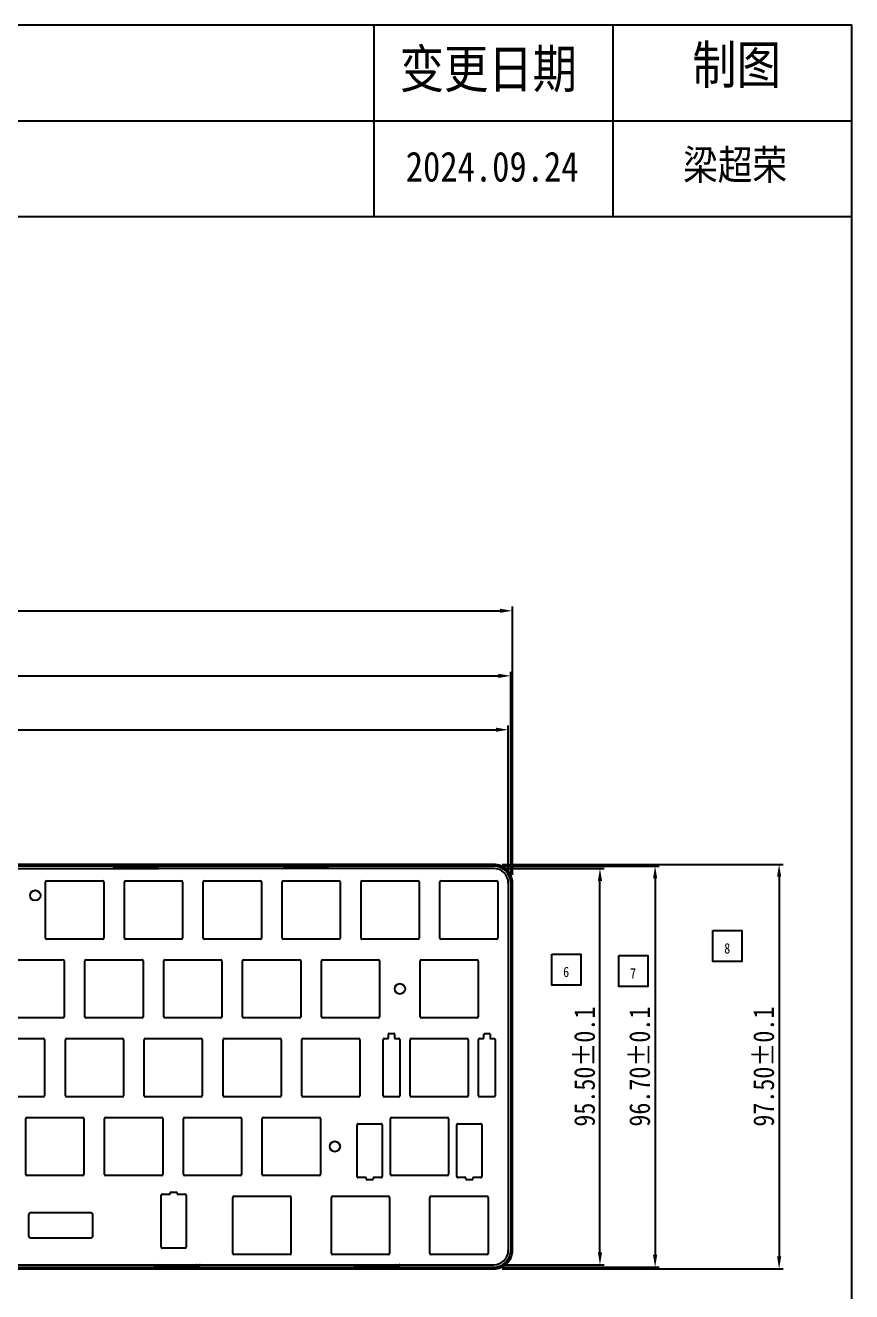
# Model space of a CAD drawing. Header units: millimetres. Extents: x 3844 to 4699, y 925 to 1530.
# Drawn here: x 4500.1 to 4699.3, y 1224.9 to 1530.1 of the extents above; entities that cross this region are included whole.
import ezdxf

# ---------------------------------------------------------------- set-up
doc = ezdxf.new("R2010")
doc.units = ezdxf.units.MM
doc.header["$LTSCALE"] = 16.335
doc.header["$PDMODE"] = 3
doc.header["$PDSIZE"] = 8
doc.layers.get('0').update_dxf_attribs({"linetype": 'CONTINUOUS'})
doc.layers.get('Defpoints').update_dxf_attribs({"linetype": 'CONTINUOUS'})
doc.layers.add('图框', color=7, linetype='CONTINUOUS')
doc.layers.add('标注尺寸', color=2, linetype='CONTINUOUS')
doc.styles.get("Standard").update_dxf_attribs({"font": '', "width": 0.85, "height": 5})
doc.styles.get('Standard').set_extended_font_data('SimSun')
doc.dimstyles.get("Standard").update_dxf_attribs({"dimtxt": 5, "dimasz": 3, "dimexe": 1, "dimexo": 2, "dimgap": 1, "dimtad": 1, "dimzin": 1, "dimdsep": 46, "dimtxsty": 'Standard', "dimcen": 0.09, "dimadec": 0, "dimazin": 2, "dimtp": 0.01, "dimtm": 0.01, "dimtfac": 1, "dimtofl": 0, "dimtmove": 0, "dimatfit": 3, "dimfxl": 0, "dimtolj": 1, "dimarcsym": 0})

# ---------------------------------------------------------------- blocks, each defined once
blk = doc.blocks.new('*D86')
at = {"layer": 'Defpoints', "color": 0}
for p in [(4613.04, 1326.9), (4638.63, 1326.9), (4613.04, 1231.4)]:
    blk.add_point(p, dxfattribs=at)
at = {"layer": '标注尺寸', "color": 0, "lineweight": -2}
for p, q in [((4615.04, 1326.9), (4639.63, 1326.9)), ((4638.63, 1234.4), (4638.63, 1323.9)), ((4615.04, 1231.4), (4639.63, 1231.4))]:
    blk.add_line(p, q, dxfattribs=at)
at = {"layer": '标注尺寸', "color": 0}
for points in [[(4639.13, 1323.9), (4638.13, 1323.9), (4638.63, 1326.9)], [(4638.13, 1234.4), (4639.13, 1234.4), (4638.63, 1231.4)]]:
    blk.add_solid(points, dxfattribs=at)
at = {"layer": '标注尺寸', "color": 0, "insert": (4634.94, 1279.15), "char_height": 5, "attachment_point": 5, "rotation": 90}
blk.add_mtext('95.50%%P0.1', dxfattribs=at)
blk = doc.blocks.new('*D87')
at = {"layer": 'Defpoints', "color": 0}
for p in [(4613.04, 1327.5), (4613.04, 1230.8), (4651.92, 1230.8)]:
    blk.add_point(p, dxfattribs=at)
at = {"layer": '标注尺寸', "color": 0, "lineweight": -2}
for p, q in [((4615.04, 1327.5), (4652.92, 1327.5)), ((4651.92, 1324.5), (4651.92, 1233.8)), ((4615.04, 1230.8), (4652.92, 1230.8))]:
    blk.add_line(p, q, dxfattribs=at)
at = {"layer": '标注尺寸', "color": 0}
for points in [[(4652.42, 1324.5), (4651.42, 1324.5), (4651.92, 1327.5)], [(4651.42, 1233.8), (4652.42, 1233.8), (4651.92, 1230.8)]]:
    blk.add_solid(points, dxfattribs=at)
at = {"layer": '标注尺寸', "color": 0, "insert": (4648.22, 1279.15), "char_height": 5, "attachment_point": 5, "rotation": 90}
blk.add_mtext('96.70%%P0.1', dxfattribs=at)
blk = doc.blocks.new('*D88')
at = {"layer": 'Defpoints', "color": 0}
for p in [(4613.04, 1327.9), (4613.04, 1230.4), (4681.81, 1230.4)]:
    blk.add_point(p, dxfattribs=at)
at = {"layer": '标注尺寸', "color": 0, "lineweight": -2}
for p, q in [((4615.04, 1327.9), (4682.81, 1327.9)), ((4681.81, 1324.9), (4681.81, 1233.4)), ((4615.04, 1230.4), (4682.81, 1230.4))]:
    blk.add_line(p, q, dxfattribs=at)
at = {"layer": '标注尺寸', "color": 0}
for points in [[(4682.31, 1324.9), (4681.31, 1324.9), (4681.81, 1327.9)], [(4681.31, 1233.4), (4682.31, 1233.4), (4681.81, 1230.4)]]:
    blk.add_solid(points, dxfattribs=at)
at = {"layer": '标注尺寸', "color": 0, "insert": (4678.11, 1279.15), "char_height": 5, "attachment_point": 5, "rotation": 90}
blk.add_mtext('97.50%%P0.1', dxfattribs=at)
blk = doc.blocks.new('*D89')
at = {"layer": 'Defpoints', "color": 0}
for p in [(4616.54, 1360.35), (4312.54, 1323.4), (4616.54, 1323.4)]:
    blk.add_point(p, dxfattribs=at)
at = {"layer": '标注尺寸', "color": 0, "lineweight": -2}
for p, q in [((4312.54, 1325.4), (4312.54, 1361.35)), ((4616.54, 1325.4), (4616.54, 1361.35)), ((4315.54, 1360.35), (4613.54, 1360.35))]:
    blk.add_line(p, q, dxfattribs=at)
at = {"layer": '标注尺寸', "color": 0}
for points in [[(4315.54, 1360.85), (4315.54, 1359.85), (4312.54, 1360.35)], [(4613.54, 1359.85), (4613.54, 1360.85), (4616.54, 1360.35)]]:
    blk.add_solid(points, dxfattribs=at)
at = {"layer": '标注尺寸', "color": 0, "insert": (4464.54, 1364.05), "char_height": 5, "attachment_point": 5}
blk.add_mtext('304.00%%P0.1', dxfattribs=at)
blk = doc.blocks.new('*D90')
at = {"layer": 'Defpoints', "color": 0}
for p in [(4617.14, 1373.33), (4311.94, 1323.4), (4617.14, 1323.4)]:
    blk.add_point(p, dxfattribs=at)
at = {"layer": '标注尺寸', "color": 0, "lineweight": -2}
for p, q in [((4311.94, 1325.4), (4311.94, 1374.33)), ((4314.94, 1373.33), (4614.14, 1373.33)), ((4617.14, 1325.4), (4617.14, 1374.33))]:
    blk.add_line(p, q, dxfattribs=at)
at = {"layer": '标注尺寸', "color": 0}
for points in [[(4314.94, 1373.83), (4314.94, 1372.83), (4311.94, 1373.33)], [(4614.14, 1372.83), (4614.14, 1373.83), (4617.14, 1373.33)]]:
    blk.add_solid(points, dxfattribs=at)
at = {"layer": '标注尺寸', "color": 0, "insert": (4464.54, 1377.02), "char_height": 5, "attachment_point": 5}
blk.add_mtext('305.20%%P0.1', dxfattribs=at)
blk = doc.blocks.new('*D91')
at = {"layer": 'Defpoints', "color": 0}
for p in [(4617.54, 1389.01), (4311.54, 1323.4), (4617.54, 1323.4)]:
    blk.add_point(p, dxfattribs=at)
at = {"layer": '标注尺寸', "color": 0, "lineweight": -2}
for p, q in [((4311.54, 1325.4), (4311.54, 1390.01)), ((4314.54, 1389.01), (4614.54, 1389.01)), ((4617.54, 1325.4), (4617.54, 1390.01))]:
    blk.add_line(p, q, dxfattribs=at)
at = {"layer": '标注尺寸', "color": 0}
for points in [[(4314.54, 1389.51), (4314.54, 1388.51), (4311.54, 1389.01)], [(4614.54, 1388.51), (4614.54, 1389.51), (4617.54, 1389.01)]]:
    blk.add_solid(points, dxfattribs=at)
at = {"layer": '标注尺寸', "color": 0, "insert": (4464.54, 1392.71), "char_height": 5, "attachment_point": 5}
blk.add_mtext('306.00%%P0.1', dxfattribs=at)

msp = doc.modelspace()

# ---------------------------------------------------------------- linework, layer by layer
at = {"color": 7, "linetype": 'Continuous'}
for p, q in [((4613.04, 1327.901), (4316.039, 1327.901)), ((4613.042, 1327.501), (4316.037, 1327.501)), ((4492.368, 1326.901), (4532.354, 1326.901)), ((4522.162, 1327.401), (4531.317, 1327.401)), ((4613.041, 1326.901), (4532.368, 1326.901)), ((4563.162, 1327.401), (4571.431, 1327.401)), ((4505.04, 1310.151), (4505.04, 1323.651)), ((4505.29, 1323.901), (4518.79, 1323.901)), ((4519.04, 1323.651), (4519.04, 1310.151)), ((4524.04, 1310.151), (4524.04, 1323.651)), ((4524.29, 1323.901), (4537.79, 1323.901)), ((4538.04, 1323.651), (4538.04, 1310.151)), ((4543.04, 1310.151), (4543.04, 1323.651)), ((4543.29, 1323.901), (4556.79, 1323.901)), ((4557.04, 1323.651), (4557.04, 1310.151)), ((4562.04, 1310.151), (4562.04, 1323.651)), ((4562.29, 1323.901), (4575.79, 1323.901)), ((4576.04, 1323.651), (4576.04, 1310.151)), ((4581.04, 1310.151), (4581.04, 1323.651)), ((4581.29, 1323.901), (4594.79, 1323.901)), ((4595.04, 1323.651), (4595.04, 1310.151)), ((4600.04, 1310.151), (4600.04, 1323.651)), ((4600.29, 1323.901), (4613.79, 1323.901)), ((4614.04, 1323.651), (4614.04, 1310.151)), ((4616.54, 1323.4), (4616.54, 1234.901)), ((4617.14, 1323.4), (4617.14, 1234.901)), ((4617.54, 1234.901), (4617.54, 1323.4)), ((4518.79, 1309.901), (4505.29, 1309.901)), ((4537.79, 1309.901), (4524.29, 1309.901)), ((4556.79, 1309.901), (4543.29, 1309.901)), ((4575.79, 1309.901), (4562.29, 1309.901)), ((4594.79, 1309.901), (4581.29, 1309.901)), ((4613.79, 1309.901), (4600.29, 1309.901)), ((4495.75, 1304.901), (4509.25, 1304.901)), ((4509.5, 1304.651), (4509.5, 1291.151)), ((4514.5, 1291.151), (4514.5, 1304.651)), ((4514.75, 1304.901), (4528.25, 1304.901)), ((4528.5, 1304.651), (4528.5, 1291.151)), ((4533.5, 1291.151), (4533.5, 1304.651)), ((4533.75, 1304.901), (4547.25, 1304.901)), ((4547.5, 1304.651), (4547.5, 1291.151)), ((4552.5, 1291.151), (4552.5, 1304.651)), ((4552.75, 1304.901), (4566.25, 1304.901)), ((4566.5, 1304.651), (4566.5, 1291.151)), ((4571.5, 1291.151), (4571.5, 1304.651)), ((4571.75, 1304.901), (4585.25, 1304.901)), ((4585.5, 1304.651), (4585.5, 1291.151)), ((4595.28, 1291.151), (4595.28, 1304.651)), ((4595.53, 1304.901), (4609.03, 1304.901)), ((4609.28, 1304.651), (4609.28, 1291.151)), ((4509.25, 1290.901), (4495.75, 1290.901)), ((4528.25, 1290.901), (4514.75, 1290.901)), ((4547.25, 1290.901), (4533.75, 1290.901)), ((4566.25, 1290.901), (4552.75, 1290.901)), ((4585.25, 1290.901), (4571.75, 1290.901)), ((4609.03, 1290.901), (4595.53, 1290.901)), ((4491.04, 1285.901), (4504.54, 1285.901)), ((4504.79, 1285.651), (4504.79, 1272.151)), ((4509.79, 1272.151), (4509.79, 1285.651)), ((4510.04, 1285.901), (4523.54, 1285.901)), ((4523.79, 1285.651), (4523.79, 1272.151)), ((4528.79, 1272.151), (4528.79, 1285.651)), ((4529.04, 1285.901), (4542.54, 1285.901)), ((4542.79, 1285.651), (4542.79, 1272.151)), ((4547.79, 1272.151), (4547.79, 1285.651)), ((4548.04, 1285.901), (4561.54, 1285.901)), ((4561.79, 1285.651), (4561.79, 1272.151)), ((4566.79, 1272.151), (4566.79, 1285.651)), ((4567.04, 1285.901), (4580.54, 1285.901)), ((4580.79, 1285.651), (4580.79, 1272.151)), ((4586.39, 1272.101), (4586.39, 1285.701)), ((4586.59, 1285.901), (4587.44, 1285.901)), ((4587.64, 1286.101), (4587.64, 1286.951)), ((4587.84, 1287.151), (4588.94, 1287.151)), ((4589.14, 1286.951), (4589.14, 1286.101)), ((4589.34, 1285.901), (4590.19, 1285.901)), ((4590.39, 1285.701), (4590.39, 1272.101)), ((4592.89, 1272.151), (4592.89, 1285.651)), ((4593.14, 1285.901), (4606.64, 1285.901)), ((4606.89, 1285.651), (4606.89, 1272.151)), ((4609.39, 1272.101), (4609.39, 1285.701)), ((4609.59, 1285.901), (4610.44, 1285.901)), ((4610.64, 1286.101), (4610.64, 1286.951)), ((4610.84, 1287.151), (4611.94, 1287.151)), ((4612.14, 1286.951), (4612.14, 1286.101)), ((4612.34, 1285.901), (4613.19, 1285.901)), ((4613.39, 1285.701), (4613.39, 1272.101)), ((4504.54, 1271.901), (4491.04, 1271.901)), ((4523.54, 1271.901), (4510.04, 1271.901)), ((4542.54, 1271.901), (4529.04, 1271.901)), ((4561.54, 1271.901), (4548.04, 1271.901)), ((4580.54, 1271.901), (4567.04, 1271.901)), ((4590.19, 1271.901), (4586.59, 1271.901)), ((4606.64, 1271.901), (4593.14, 1271.901)), ((4613.19, 1271.901), (4609.59, 1271.901)), ((4500.24, 1253.151), (4500.24, 1266.651)), ((4500.49, 1266.901), (4513.99, 1266.901)), ((4514.24, 1266.651), (4514.24, 1253.151)), ((4519.24, 1253.151), (4519.24, 1266.651)), ((4519.49, 1266.901), (4532.99, 1266.901)), ((4533.24, 1266.651), (4533.24, 1253.151)), ((4538.24, 1253.151), (4538.24, 1266.651)), ((4538.49, 1266.901), (4551.99, 1266.901)), ((4552.24, 1266.651), (4552.24, 1253.151)), ((4557.24, 1253.151), (4557.24, 1266.651)), ((4557.49, 1266.901), (4570.99, 1266.901)), ((4571.24, 1266.651), (4571.24, 1253.151)), ((4588.14, 1253.151), (4588.14, 1266.651)), ((4588.39, 1266.901), (4601.89, 1266.901)), ((4602.14, 1266.651), (4602.14, 1253.151)), ((4580.14, 1252.651), (4580.14, 1265.151)), ((4580.39, 1265.401), (4585.89, 1265.401)), ((4586.14, 1265.151), (4586.14, 1252.651)), ((4604.14, 1252.651), (4604.14, 1265.151)), ((4604.39, 1265.401), (4609.89, 1265.401)), ((4610.14, 1265.151), (4610.14, 1252.651)), ((4513.99, 1252.901), (4500.49, 1252.901)), ((4532.99, 1252.901), (4519.49, 1252.901)), ((4551.99, 1252.901), (4538.49, 1252.901)), ((4570.99, 1252.901), (4557.49, 1252.901)), ((4582.29, 1252.401), (4580.39, 1252.401)), ((4582.29, 1252.151), (4582.29, 1252.401)), ((4583.74, 1251.901), (4582.54, 1251.901)), ((4585.89, 1252.401), (4583.99, 1252.401)), ((4583.99, 1252.401), (4583.99, 1252.151)), ((4601.89, 1252.901), (4588.39, 1252.901)), ((4606.29, 1252.401), (4604.39, 1252.401)), ((4606.29, 1252.151), (4606.29, 1252.401)), ((4607.74, 1251.901), (4606.54, 1251.901)), ((4609.89, 1252.401), (4607.99, 1252.401)), ((4607.99, 1252.401), (4607.99, 1252.151)), ((4533.165, 1248.401), (4535.065, 1248.401)), ((4535.065, 1248.401), (4535.065, 1248.651)), ((4535.315, 1248.901), (4536.515, 1248.901)), ((4536.765, 1248.651), (4536.765, 1248.401)), ((4536.765, 1248.401), (4538.665, 1248.401)), ((4532.915, 1235.651), (4532.915, 1248.151)), ((4538.915, 1248.151), (4538.915, 1235.651)), ((4550.165, 1234.151), (4550.165, 1247.651)), ((4550.415, 1247.901), (4563.915, 1247.901)), ((4564.165, 1247.651), (4564.165, 1234.151)), ((4573.915, 1234.151), (4573.915, 1247.651)), ((4574.165, 1247.901), (4587.665, 1247.901)), ((4587.915, 1247.651), (4587.915, 1234.151)), ((4597.665, 1234.151), (4597.665, 1247.651)), ((4597.915, 1247.901), (4611.415, 1247.901)), ((4611.665, 1247.651), (4611.665, 1234.151)), ((4500.915, 1243.401), (4500.915, 1238.401)), ((4515.915, 1243.901), (4501.415, 1243.901)), ((4516.415, 1238.401), (4516.415, 1243.401)), ((4501.415, 1237.901), (4515.915, 1237.901)), ((4538.665, 1235.401), (4533.165, 1235.401)), ((4563.915, 1233.901), (4550.415, 1233.901)), ((4587.665, 1233.901), (4574.165, 1233.901)), ((4611.415, 1233.901), (4597.915, 1233.901)), ((4316.037, 1230.801), (4613.042, 1230.801)), ((4316.039, 1231.401), (4613.04, 1231.401)), ((4316.039, 1230.401), (4613.04, 1230.401)), ((4541.075, 1230.901), (4532.244, 1230.901)), ((4589.155, 1230.901), (4580.324, 1230.901))]:
    msp.add_line(p, q, dxfattribs=at)
for centre in [(4502.54, 1320.401), (4590.425, 1297.901), (4574.74, 1259.901)]:
    msp.add_circle(centre, 1.25, dxfattribs=at)
for centre, radius, start, end in [((4613.04, 1323.401), 4.5, 359.99, 89.99129), ((4521.115, 1329.765), 2.992, 286.75661, 307.7521), ((4532.367, 1329.771), 2.998, 232.25001, 238.86901), ((4532.361, 1329.76), 2.986, 238.83973, 253.26079), ((4562.115, 1329.766), 2.992, 286.75696, 307.75199), ((4573.36, 1330.718), 3.986, 236.33863, 239.71819), ((4573.368, 1330.733), 4.002, 239.71967, 247.29235), ((4571.431, 1323.401), 4, 67.48556, 89.99947), ((4573.356, 1330.696), 3.964, 247.25161, 253.22775), ((4570.256, 1320.963), 6.704, 62.34325, 66.18516), ((4613.04, 1323.401), 4.1, 359.99147, 89.99074), ((4613.04, 1323.401), 3.5, 359.99204, 89.99322), ((4505.29, 1323.651), 0.25, 90, 180), ((4518.79, 1323.651), 0.25, 0, 90), ((4524.29, 1323.651), 0.25, 90, 180), ((4537.79, 1323.651), 0.25, 0, 90), ((4543.29, 1323.651), 0.25, 90, 180), ((4556.79, 1323.651), 0.25, 0, 90), ((4562.29, 1323.651), 0.25, 90, 180), ((4575.79, 1323.651), 0.25, 0, 90), ((4581.29, 1323.651), 0.25, 90, 180), ((4594.79, 1323.651), 0.25, 0, 90), ((4600.29, 1323.651), 0.25, 90, 180), ((4613.79, 1323.651), 0.25, 0, 90), ((4505.29, 1310.151), 0.25, 180, 270), ((4518.79, 1310.151), 0.25, 270, 0), ((4524.29, 1310.151), 0.25, 180, 270), ((4537.79, 1310.151), 0.25, 270, 0), ((4543.29, 1310.151), 0.25, 180, 270), ((4556.79, 1310.151), 0.25, 270, 0), ((4562.29, 1310.151), 0.25, 180, 270), ((4575.79, 1310.151), 0.25, 270, 0), ((4581.29, 1310.151), 0.25, 180, 270), ((4594.79, 1310.151), 0.25, 270, 0), ((4600.29, 1310.151), 0.25, 180, 270), ((4613.79, 1310.151), 0.25, 270, 0), ((4509.25, 1304.651), 0.25, 0, 90), ((4514.75, 1304.651), 0.25, 90, 180), ((4528.25, 1304.651), 0.25, 0, 90), ((4533.75, 1304.651), 0.25, 90, 180), ((4547.25, 1304.651), 0.25, 0, 90), ((4552.75, 1304.651), 0.25, 90, 180), ((4566.25, 1304.651), 0.25, 0, 90), ((4571.75, 1304.651), 0.25, 90, 180), ((4585.25, 1304.651), 0.25, 0, 90), ((4595.53, 1304.651), 0.25, 90, 180), ((4609.03, 1304.651), 0.25, 0, 90), ((4509.25, 1291.151), 0.25, 270, 0), ((4514.75, 1291.151), 0.25, 180, 270), ((4528.25, 1291.151), 0.25, 270, 0), ((4533.75, 1291.151), 0.25, 180, 270), ((4547.25, 1291.151), 0.25, 270, 0), ((4552.75, 1291.151), 0.25, 180, 270), ((4566.25, 1291.151), 0.25, 270, 0), ((4571.75, 1291.151), 0.25, 180, 270), ((4585.25, 1291.151), 0.25, 270, 0), ((4595.53, 1291.151), 0.25, 180, 270), ((4609.03, 1291.151), 0.25, 270, 0), ((4504.54, 1285.651), 0.25, 0, 90), ((4510.04, 1285.651), 0.25, 90, 180), ((4523.54, 1285.651), 0.25, 0, 90), ((4529.04, 1285.651), 0.25, 90, 180), ((4542.54, 1285.651), 0.25, 0, 90), ((4548.04, 1285.651), 0.25, 90, 180), ((4561.54, 1285.651), 0.25, 0, 90), ((4567.04, 1285.651), 0.25, 90, 180), ((4580.54, 1285.651), 0.25, 0, 90), ((4586.59, 1285.701), 0.2, 90, 180), ((4587.44, 1286.101), 0.2, 270, 0), ((4587.84, 1286.951), 0.2, 90, 180), ((4588.94, 1286.951), 0.2, 0, 90), ((4589.34, 1286.101), 0.2, 180, 270), ((4590.19, 1285.701), 0.2, 0, 90), ((4593.14, 1285.651), 0.25, 90, 180), ((4606.64, 1285.651), 0.25, 0, 90), ((4609.59, 1285.701), 0.2, 90, 180), ((4610.44, 1286.101), 0.2, 270, 360), ((4610.84, 1286.951), 0.2, 90, 180), ((4611.94, 1286.951), 0.2, 0, 90), ((4612.34, 1286.101), 0.2, 180, 270), ((4613.19, 1285.701), 0.2, 0, 90), ((4504.54, 1272.151), 0.25, 270, 0), ((4510.04, 1272.151), 0.25, 180, 270), ((4523.54, 1272.151), 0.25, 270, 0), ((4529.04, 1272.151), 0.25, 180, 270), ((4542.54, 1272.151), 0.25, 270, 0), ((4548.04, 1272.151), 0.25, 180, 270), ((4561.54, 1272.151), 0.25, 270, 0), ((4567.04, 1272.151), 0.25, 180, 270), ((4580.54, 1272.151), 0.25, 270, 0), ((4586.59, 1272.101), 0.2, 180, 270), ((4590.19, 1272.101), 0.2, 270, 0), ((4593.14, 1272.151), 0.25, 180, 270), ((4606.64, 1272.151), 0.25, 270, 0), ((4609.59, 1272.101), 0.2, 180, 270), ((4613.19, 1272.101), 0.2, 270, 0), ((4500.49, 1266.651), 0.25, 90, 180), ((4513.99, 1266.651), 0.25, 0, 90), ((4519.49, 1266.651), 0.25, 90, 180), ((4532.99, 1266.651), 0.25, 0, 90), ((4538.49, 1266.651), 0.25, 90, 180), ((4551.99, 1266.651), 0.25, 0, 90), ((4557.49, 1266.651), 0.25, 90, 180), ((4570.99, 1266.651), 0.25, 0, 90), ((4588.39, 1266.651), 0.25, 90, 180), ((4601.89, 1266.651), 0.25, 0, 90), ((4580.39, 1265.151), 0.25, 90, 180), ((4585.89, 1265.151), 0.25, 0, 90), ((4604.39, 1265.151), 0.25, 90, 180), ((4609.89, 1265.151), 0.25, 0, 90), ((4500.49, 1253.151), 0.25, 180, 270), ((4513.99, 1253.151), 0.25, 270, 0), ((4519.49, 1253.151), 0.25, 180, 270), ((4532.99, 1253.151), 0.25, 270, 0), ((4538.49, 1253.151), 0.25, 180, 270), ((4551.99, 1253.151), 0.25, 270, 0), ((4557.49, 1253.151), 0.25, 180, 270), ((4570.99, 1253.151), 0.25, 270, 0), ((4580.39, 1252.651), 0.25, 180, 270), ((4582.54, 1252.151), 0.25, 180, 270), ((4583.74, 1252.151), 0.25, 270, 0), ((4585.89, 1252.651), 0.25, 270, 0), ((4588.39, 1253.151), 0.25, 180, 270), ((4601.89, 1253.151), 0.25, 270, 0), ((4604.39, 1252.651), 0.25, 180, 270), ((4606.54, 1252.151), 0.25, 180, 270), ((4607.74, 1252.151), 0.25, 270, 0), ((4609.89, 1252.651), 0.25, 270, 0), ((4533.165, 1248.151), 0.25, 90, 180), ((4535.315, 1248.651), 0.25, 90, 180), ((4536.515, 1248.651), 0.25, 0, 90), ((4538.665, 1248.151), 0.25, 0, 90), ((4550.415, 1247.651), 0.25, 90, 180), ((4563.915, 1247.651), 0.25, 0, 90), ((4574.165, 1247.651), 0.25, 90, 180), ((4587.665, 1247.651), 0.25, 0, 90), ((4597.915, 1247.651), 0.25, 90, 180), ((4611.415, 1247.651), 0.25, 0, 90), ((4501.415, 1243.401), 0.5, 90, 180), ((4515.915, 1243.401), 0.5, 0, 90), ((4501.415, 1238.401), 0.5, 180, 270), ((4515.915, 1238.401), 0.5, 270, 0), ((4533.165, 1235.651), 0.25, 180, 270), ((4538.665, 1235.651), 0.25, 270, 0), ((4550.415, 1234.151), 0.25, 180, 270), ((4563.915, 1234.151), 0.25, 270, 0), ((4574.165, 1234.151), 0.25, 180, 270), ((4587.665, 1234.151), 0.25, 270, 0), ((4597.915, 1234.151), 0.25, 180, 270), ((4611.415, 1234.151), 0.25, 270, 0), ((4613.04, 1234.901), 4.5, 270.00412, 0.0053), ((4613.04, 1234.901), 4.1, 270.0089, 0.00888), ((4613.04, 1234.901), 3.5, 270.0079, 0.00682), ((4531.038, 1228.542), 2.985, 58.83818, 73.26385), ((4531.032, 1228.529), 2.999, 52.25133, 58.86444), ((4542.286, 1228.531), 2.997, 106.78477, 127.75381), ((4579.118, 1228.542), 2.986, 58.83635, 73.25953), ((4579.112, 1228.53), 2.998, 52.25027, 58.86549), ((4590.366, 1228.531), 2.997, 106.78477, 127.75381)]:
    msp.add_arc(centre, radius, start, end, dxfattribs=at)
for points in [[(4522.162, 1327.401), (4521.791, 1327.289), (4521.435, 1327.115), (4521.112, 1326.901)], [(4532.368, 1326.901), (4532.044, 1327.115), (4531.688, 1327.289), (4531.317, 1327.401)], [(4563.162, 1327.401), (4562.791, 1327.289), (4562.435, 1327.115), (4562.112, 1326.901)], [(4531.032, 1231.401), (4531.402, 1231.169), (4531.817, 1230.994), (4532.244, 1230.901)], [(4541.075, 1230.901), (4541.502, 1230.994), (4541.917, 1231.169), (4542.288, 1231.401)], [(4579.112, 1231.401), (4579.482, 1231.169), (4579.897, 1230.994), (4580.324, 1230.901)], [(4589.155, 1230.901), (4589.582, 1230.994), (4589.997, 1231.169), (4590.368, 1231.401)]]:
    msp.add_open_spline(points, degree=3, dxfattribs=at)
for points, knots in [([(4521.112, 1326.901), (4521.18, 1326.921), (4521.464, 1326.985), (4521.766, 1326.959), (4521.978, 1326.901)], [0, 0, 0, 0, 0.2445682, 1, 1, 1, 1]), ([(4562.112, 1326.901), (4562.18, 1326.921), (4562.464, 1326.985), (4562.766, 1326.959), (4562.978, 1326.901)], [0, 0, 0, 0, 0.2445686, 1, 1, 1, 1]), ([(4542.288, 1231.401), (4542.219, 1231.38), (4541.935, 1231.317), (4541.633, 1231.342), (4541.422, 1231.401)], [0, 0, 0, 0, 0.244568, 1, 1, 1, 1]), ([(4590.368, 1231.401), (4590.299, 1231.38), (4590.015, 1231.317), (4589.713, 1231.342), (4589.502, 1231.401)], [0, 0, 0, 0, 0.244568, 1, 1, 1, 1])]:
    msp.add_open_spline(points, degree=3, knots=knots, dxfattribs=at)
at = {"layer": '图框'}
for p, q in [((4584.095, 1530.102), (4584.095, 1484.022)), ((4641.695, 1530.102), (4641.695, 1484.022)), ((4310.495, 1507.062), (4699.294, 1507.062)), ((4310.495, 1484.022), (4699.294, 1484.022))]:
    msp.add_line(p, q, dxfattribs=at)
msp.add_lwpolyline([(3843.934, 925.302), (4699.294, 925.302), (4699.294, 1530.102), (3843.934, 1530.102)], close=True, dxfattribs=at)
at = {"layer": '标注尺寸', "color": 1}
for points in [[(4665.832, 1311.959), (4672.852, 1311.959), (4672.852, 1304.478), (4665.832, 1304.478)], [(4627.024, 1306.291), (4634.044, 1306.291), (4634.044, 1298.809), (4627.024, 1298.809)], [(4643.147, 1305.929), (4650.167, 1305.929), (4650.167, 1298.448), (4643.147, 1298.448)]]:
    msp.add_lwpolyline(points, close=True, dxfattribs=at)

# ---------------------------------------------------------------- texts
at = {"layer": '图框', "char_height": 9.216, "attachment_point": 1}
for s, insert, width in [('制图', (4660.885, 1525.22), 42.67735), ('变更日期', (4590.359, 1524.219), 57.03994)]:
    msp.add_mtext(s, dxfattribs=dict(at, insert=insert, width=width))
at = {"layer": '标注尺寸', "char_height": 7.2, "attachment_point": 1}
for s, insert, width in [('2024.09.24', (4591.834, 1499.654), 23.39401), ('梁超荣', (4658.68, 1500.083), 38.51822)]:
    msp.add_mtext(s, dxfattribs=dict(at, insert=insert, width=width))
at = {"layer": '标注尺寸', "color": 1, "char_height": 2.5, "width": 2.48447, "attachment_point": 1}
for s, insert in [('8', (4668.574, 1308.909)), ('6', (4629.765, 1303.241)), ('7', (4645.889, 1302.879))]:
    msp.add_mtext(s, dxfattribs=dict(at, insert=insert))

# ---------------------------------------------------------------- dimensions: what is measured, and where the dimension line sits
at = {"layer": '标注尺寸', "color": 2}
for base, p1, p2, picture, middle in [((4617.54, 1389.013), (4311.54, 1323.4), (4617.54, 1323.4), '*D91', (4464.54, 1392.709)), ((4617.14, 1373.327), (4311.94, 1323.4), (4617.14, 1323.4), '*D90', (4464.54, 1377.022)), ((4616.54, 1360.351), (4312.54, 1323.4), (4616.54, 1323.4), '*D89', (4464.54, 1364.047))]:
    dim = msp.add_linear_dim(base=base, p1=p1, p2=p2, text='<>%%P0.1', dimstyle='Standard', dxfattribs=at)
    dim.commit()
    dim.dimension.update_dxf_attribs({"geometry": picture, "text_midpoint": middle})
dim = msp.add_linear_dim(base=(4681.808, 1230.401), p1=(4613.04, 1327.901), p2=(4613.04, 1230.401), angle=90, text='<>%%P0.1', dimstyle='Standard', dxfattribs=at)
dim.commit()
dim.dimension.update_dxf_attribs({"geometry": '*D88', "text_midpoint": (4681.808, 1279.151), "dimtype": 160})
for base, p1, p2, picture, middle in [((4651.917, 1230.801), (4613.04, 1327.501), (4613.04, 1230.801), '*D87', (4648.221, 1279.151)), ((4638.631, 1326.901), (4613.04, 1231.401), (4613.04, 1326.901), '*D86', (4634.935, 1279.151))]:
    dim = msp.add_linear_dim(base=base, p1=p1, p2=p2, angle=90, text='<>%%P0.1', dimstyle='Standard', dxfattribs=at)
    dim.commit()
    dim.dimension.update_dxf_attribs({"geometry": picture, "text_midpoint": middle})

doc.saveas('drawing.dxf')
